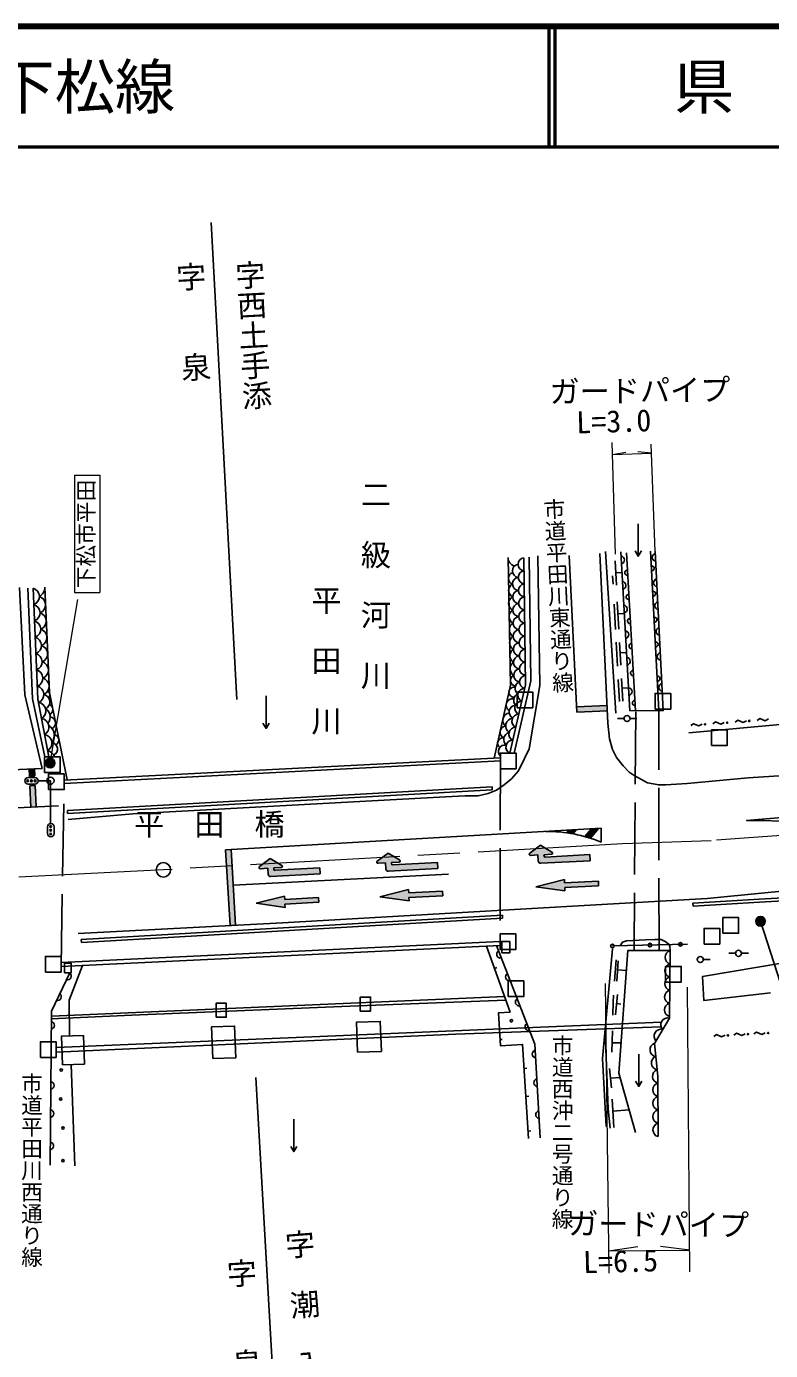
# Model space of a CAD drawing. Units: millimetres at full size, sheet at 1:1000; details may follow other scales. Extents: x 40000 to 680000, y 20000 to 380000.
# Drawn here: x 254392 to 316140, y 270118 to 380000 of the extents above; entities that cross this region are included whole.
import ezdxf
from ezdxf.enums import TextEntityAlignment as Align

# ---------------------------------------------------------------- set-up
doc = ezdxf.new("R2010")
doc.units = ezdxf.units.MM
doc.header["$LTSCALE"] = 1000
doc.linetypes.add('CHAIN', pattern=[18.5, 12, -1.5, 3.5, -1.5])
doc.linetypes.add('DASHED', pattern=[7.5, 6, -1.5])
for name, color, linetype, lineweight in [('M-BGD', 7, 'Continuous', 25), ('M-BMK', 2, 'CHAIN', 13), ('M-BMK-ROW', 30, 'Continuous', 25), ('M-BMK-SRVR', 3, 'Continuous', 25), ('M-STR-HTXT', 7, 'Continuous', 13), ('M-STR-STR1', 1, 'Continuous', 25), ('M-STR-STRC', 7, 'Continuous', 25), ('M-TTL', 2, 'Continuous', 13), ('M-TTL-LINE', 7, 'Continuous', 50)]:
    doc.layers.add(name, color=color, linetype=linetype, lineweight=lineweight)
doc.layers.add('M-BMK-HTXT', color=7, linetype='Continuous')
doc.layers.add('M-TTL-TXT', color=7, linetype='Continuous')
doc.styles.add('@ＭＳ ゴシック', font='')
doc.styles.add('ＭＳ ゴシック', font='')
doc.styles.get('@ＭＳ ゴシック').set_extended_font_data('@MS Gothic')
doc.styles.get('ＭＳ ゴシック').set_extended_font_data('MS Gothic')

msp = doc.modelspace()

# ---------------------------------------------------------------- hatches: boundary and pattern name
at = {"layer": 'M-STR-STRC'}
for points in [[(302577, 323651), (300050, 323530), (300072, 323081), (302599, 323202)], [(256695, 319088, 1), (256020, 318658, 0.41421), (256573, 318536, 0.41421)], [(255058, 318402), (254609, 318381), (254636, 317787), (255086, 317808)], [(255123, 316996), (254674, 316975), (254756, 315208), (255205, 315229)], [(300029, 313351), (299408, 313315), (299214, 313087, -0.0111), (299733, 313002)], [(301892, 313458), (301271, 313422), (300719, 312773, -0.01039), (301190, 312632)], [(271000, 310304), (271449, 310329), (271370, 311703), (270921, 311677)], [(284188, 310588), (283569, 310556), (283504, 310736, 0.74206), (283569, 310556), (283504, 310736), (284395, 311400), (285352, 310833), (285306, 310647, 0.74206), (285352, 310833), (285306, 310647), (284687, 310615), (284692, 310515), (284797, 310420, -0.41421), (284692, 310515), (284797, 310420), (288498, 310616), (288525, 310116), (284424, 309900), (284214, 310089, 0.41388), (284424, 309900), (284214, 310089)], [(296841, 311242), (296222, 311209), (296157, 311389, 0.74206), (296222, 311209), (296157, 311389), (297049, 312054), (298005, 311487), (297959, 311301, 0.74206), (298005, 311487), (297959, 311301), (297340, 311268), (297346, 311168), (297451, 311074, -0.41421), (297346, 311168), (297451, 311074), (301152, 311269), (301178, 310770), (297078, 310553), (296867, 310742, 0.41388), (297078, 310553), (296867, 310742)], [(271732, 305418), (271283, 305395), (271000, 310304), (271449, 310329)], [(274419, 310137), (273800, 310104), (273735, 310284, 0.74206), (273800, 310104), (273735, 310284), (274626, 310949), (275583, 310382), (275537, 310196, 0.74206), (275583, 310382), (275537, 310196), (274918, 310163), (274924, 310063), (275029, 309969, -0.41421), (274924, 310063), (275029, 309969), (278730, 310164), (278756, 309665), (274656, 309448), (274445, 309637, 0.41388), (274656, 309448), (274445, 309637)], [(299065, 308533), (301872, 308686), (301851, 309083), (299044, 308930), (299029, 309204), (296661, 308601), (299080, 308258)], [(275845, 307162), (278652, 307315), (278631, 307712), (275824, 307559), (275809, 307834), (273441, 307230), (275860, 306888)], [(286134, 307703), (288941, 307856), (288920, 308253), (286113, 308100), (286098, 308375), (283730, 307771), (286149, 307429)], [(315646, 305953, 0.41421), (315094, 306075, 0.41421), (314971, 305523, 0.41421), (315524, 305401, 0.41421)]]:
    msp.add_hatch(color=256, dxfattribs=at).paths.add_polyline_path(points)

# ---------------------------------------------------------------- linework, layer by layer
at = {"layer": 'M-BGD'}
for p, q in [((303302, 323005), (302436, 336415)), ((303714, 336410), (304474, 323215)), ((304945, 323216), (304176, 336320)), ((305168, 336034), (305420, 336472)), ((306179, 336454), (306858, 323223)), ((303348, 333644), (303238, 335667)), ((303074, 333724), (303037, 334417)), ((303812, 334699), (303292, 334671)), ((303279, 329954), (303165, 332067)), ((303547, 329983), (303424, 332247)), ((304010, 331272), (303478, 331243)), ((303445, 326915), (303337, 328894)), ((303709, 327003), (303606, 328886)), ((304196, 328049), (303654, 328019)), ((303604, 323991), (303505, 325806)), ((303872, 323997), (303769, 325901)), ((304365, 325115), (303813, 325085)), ((274272, 321748), (274524, 322186)), ((303981, 322567), (303431, 322567)), ((304481, 322567), (305048, 322567)), ((257521, 317162), (293719, 319043)), ((293027, 316909), (257791, 314934)), ((293041, 316659), (257805, 314685)), ((293041, 316659), (293027, 316909)), ((257805, 314685), (257791, 314934)), ((309707, 307000), (309692, 307249)), ((293889, 306242), (258930, 304234)), ((293903, 305993), (258944, 303984)), ((293903, 305993), (293889, 306242)), ((257257, 302312), (293694, 304074)), ((258944, 303984), (258930, 304234)), ((303019, 303692), (309256, 303836)), ((303337, 302551), (303201, 300766)), ((303507, 302466), (303372, 300762)), ((310558, 302566), (311125, 302566)), ((313232, 303081), (312682, 303081)), ((313732, 303081), (314300, 303081)), ((259027, 302063), (257936, 299191)), ((293425, 301898), (293228, 301827)), ((304182, 301659), (303448, 301717)), ((294057, 299504), (256455, 297878)), ((257936, 299191), (257961, 296222)), ((303428, 299663), (303276, 297985)), ((303718, 298872), (303359, 298904)), ((293880, 295936), (293711, 295925)), ((303013, 296661), (302971, 294867)), ((303740, 295643), (302989, 295661)), ((258416, 285450), (258099, 293852)), ((295911, 293545), (295688, 293531)), ((302785, 293525), (302936, 291908)), ((302861, 292717), (303661, 292766)), ((305199, 292031), (305452, 292468)), ((296071, 291221), (295836, 291206)), ((302985, 290969), (303137, 288629)), ((303049, 289977), (304415, 290083)), ((296260, 288338), (296019, 288323)), ((276578, 286621), (276831, 287058))]:
    msp.add_line(p, q, dxfattribs=at)
at = {"layer": 'M-BGD', "linetype": 'DASHED'}
for p, q in [((304952, 323111), (304819, 303322)), ((306895, 303308), (306858, 323223))]:
    msp.add_line(p, q, dxfattribs=at)
at = {"layer": 'M-BGD'}
for points in [[(305168, 338729), (305168, 336034), (304915, 336472)], [(306568, 336431), (307233, 323225), (304474, 323215)], [(293202, 319274), (294555, 325338), (294359, 335925)], [(295673, 335912), (295805, 325365), (294506, 319693)], [(294863, 319693), (296260, 325687), (296097, 335971)], [(255907, 319385), (254900, 324206), (254491, 333384)], [(256234, 319385), (255341, 324164), (254945, 333374)], [(257766, 317471), (256905, 321710), (256290, 324738), (255907, 333469)], [(274272, 324443), (274272, 321748), (274019, 322186)], [(347544, 323378), (338118, 323304), (328060, 322805), (317541, 322115), (309352, 321382)], [(310470, 322102), (310185, 321956), (309750, 322138), (309529, 321975)], [(312306, 322245), (312021, 322099), (311586, 322282), (311364, 322118)], [(314142, 322389), (313857, 322243), (313422, 322425), (313200, 322262)], [(315978, 322532), (315693, 322386), (315258, 322569), (315036, 322405)], [(322119, 307975), (315203, 307575), (312470, 307413), (309692, 307249)], [(322134, 307725), (315217, 307326), (312485, 307164), (309707, 307000)], [(296059, 287702), (295562, 295519), (293744, 295403), (293570, 298143), (294521, 298203), (292568, 303677)], [(297021, 287771), (296585, 295555), (293394, 303717)], [(302513, 288708), (302209, 294343), (303026, 303451)], [(304938, 288223), (303555, 293140), (304305, 303326), (307820, 303302)], [(303672, 303707), (303849, 304005), (304195, 304114), (305772, 304209), (306536, 304229), (307062, 304232), (307385, 304055), (307728, 303801), (307798, 303653), (307820, 303302)], [(306806, 287866), (306785, 292876), (306499, 295590), (307748, 297687), (307820, 303302)], [(316151, 299800), (310600, 299179), (310482, 301149), (319666, 302696)], [(256365, 285493), (256457, 298286), (257977, 301452)], [(294167, 299196), (281224, 298697), (263125, 297955), (256453, 297635)], [(303112, 299603), (303068, 299032), (303042, 297942)], [(256853, 295262), (276100, 296056), (297717, 296969), (307078, 297364)], [(307054, 296994), (289985, 296373), (267221, 295351), (256853, 294891)], [(302839, 288580), (302660, 290184), (302411, 296595)], [(312373, 296293), (312085, 296152), (311654, 296342), (311429, 296183)], [(314039, 296395), (313752, 296254), (313321, 296444), (313096, 296284)], [(315706, 296496), (315419, 296355), (314987, 296545), (314763, 296386)], [(305199, 294726), (305199, 292031), (304947, 292468)], [(276578, 289316), (276578, 286621), (276326, 287058)]]:
    msp.add_lwpolyline(points, dxfattribs=at)
for points in [[(295106, 323461), (296406, 323461), (296406, 324761), (295106, 324761)], [(306557, 323348), (307857, 323348), (307857, 324648), (306557, 324648)], [(311242, 320319), (312542, 320319), (312542, 321619), (311242, 321619)], [(255895, 318085), (257195, 318085), (257195, 319385), (255895, 319385)], [(293719, 318393), (295019, 318393), (295019, 319693), (293719, 319693)], [(256221, 316673), (257521, 316673), (257521, 317973), (256221, 317973)], [(312184, 304745), (313484, 304745), (313484, 306045), (312184, 306045)], [(293694, 303386), (294994, 303386), (294994, 304686), (293694, 304686)], [(310629, 303849), (311929, 303849), (311929, 305149), (310629, 305149)], [(293832, 303130), (294502, 303130), (294502, 304074), (293832, 304074)], [(255957, 301523), (257257, 301523), (257257, 302823), (255957, 302823)], [(257552, 301452), (258092, 301452), (258092, 302268), (257552, 302268)], [(307430, 300693), (308730, 300693), (308730, 301993), (307430, 301993)], [(294367, 299488), (295667, 299488), (295667, 300788), (294367, 300788)], [(270121, 297777), (270977, 297777), (270977, 298933), (270121, 298933)], [(282094, 298294), (282949, 298294), (282949, 299449), (282094, 299449)], [(269844, 294348), (271755, 294420), (271656, 297039), (269745, 296967)], [(281866, 294867), (283851, 294942), (283757, 297437), (281772, 297362)], [(255553, 294448), (256853, 294448), (256853, 295748), (255553, 295748)], [(257380, 293825), (259206, 293894), (259116, 296265), (257291, 296196)]]:
    msp.add_lwpolyline(points, close=True, dxfattribs=at)
for centre, radius in [((304231, 322567), 250), ((310704, 322082), 50), ((312539, 322225), 50), ((314375, 322369), 50), ((303019, 303692), 150), ((306137, 303764), 150), ((308666, 303823), 150), ((313482, 303081), 250), ((310308, 302566), 250), ((294641, 297481), 100), ((312606, 296269), 50), ((314273, 296371), 50), ((315939, 296472), 50), ((257273, 293389), 100), ((257230, 290997), 100), ((257412, 288584), 100), ((257412, 285878), 100)]:
    msp.add_circle(centre, radius, dxfattribs=at)
for centre, radius, start, end in [((306647, 335947), 318, 102.77083, 262.98856), ((295061, 335914), 702, 179.13876, 256.74364), ((295262, 334822), 546, 97.05994, 264.3786), ((295740, 335370), 546, 97.05994, 264.3786), ((303699, 335719), 318, 283.1888, 83.40653), ((306284, 335033), 203, 263.97553, 101.89892), ((294868, 334200), 482, 105.49117, 253.31534), ((295275, 333738), 546, 97.05994, 264.3786), ((295754, 334286), 546, 97.05994, 264.3786), ((304241, 334669), 203, 84.39795, 282.32133), ((306753, 333843), 318, 102.77083, 262.98856), ((254744, 332687), 715, 291.18318, 73.73864), ((255036, 333448), 871, 299.0795, 1.3666), ((295015, 333196), 607, 118.06922, 243.3739), ((295289, 332653), 546, 97.05994, 264.3786), ((295767, 333202), 546, 97.05994, 264.3786), ((303820, 333617), 318, 283.1888, 83.40653), ((306392, 332928), 203, 263.97553, 101.89892), ((254803, 331333), 715, 291.18318, 73.73864), ((255254, 332000), 717, 291.61181, 73.31002), ((294994, 332105), 596, 114.8483, 245.48724), ((295292, 331570), 546, 97.05994, 264.3786), ((295781, 332117), 546, 97.05994, 264.3786), ((303933, 331650), 318, 283.1888, 83.40653), ((304360, 332650), 203, 84.39795, 282.32133), ((306849, 331934), 318, 102.77083, 262.98856), ((255314, 330646), 717, 291.48753, 73.43429), ((295072, 331027), 627, 121.32036, 241.21864), ((295316, 330484), 546, 97.05994, 264.3786), ((295794, 331033), 546, 97.05994, 264.3786), ((304477, 330653), 203, 84.39795, 282.32133), ((306503, 330763), 203, 263.97553, 101.89892), ((254861, 329979), 715, 291.18318, 73.73864), ((255374, 329292), 716, 291.36345, 73.55837), ((295091, 329943), 624, 120.92409, 240.51903), ((295330, 329400), 546, 97.05994, 264.3786), ((295808, 329948), 546, 97.05994, 264.3786), ((304056, 329526), 318, 283.1888, 83.40653), ((306957, 329797), 318, 102.77083, 262.98856), ((254919, 328625), 715, 291.18318, 73.73864), ((255433, 327938), 716, 291.23956, 73.68226), ((295117, 328862), 633, 121.76889, 239.66968), ((295343, 328315), 546, 97.05994, 264.3786), ((295822, 328864), 546, 97.05994, 264.3786), ((304599, 328573), 203, 84.39795, 282.32133), ((306607, 328725), 203, 263.97553, 101.89892), ((254977, 327271), 715, 291.18318, 73.73864), ((295146, 327774), 638, 123.07081, 238.37231), ((295357, 327231), 546, 97.05994, 264.3786), ((295835, 327779), 546, 97.05994, 264.3786), ((304183, 327317), 318, 283.1888, 83.40653), ((307061, 327723), 318, 102.77083, 262.98856), ((255035, 325917), 715, 291.18318, 73.73864), ((255493, 326585), 715, 291.11587, 73.80596), ((295172, 326693), 647, 123.83138, 237.60716), ((295370, 326147), 546, 97.05994, 264.3786), ((295849, 326695), 546, 97.05994, 264.3786), ((304730, 326341), 203, 84.39795, 282.32133), ((255553, 325231), 714, 292.58533, 73.93928), ((294993, 325727), 445, 112.16882, 268.15846), ((295491, 325083), 550, 108.48413, 234.66178), ((295869, 325605), 552, 97.63427, 256.24291), ((306753, 325884), 203, 263.97553, 101.89892), ((307190, 325152), 318, 102.77083, 262.98856), ((255112, 324558), 715, 292.85616, 75.29018), ((255718, 323944), 617, 294.77723, 79.81305), ((256033, 324536), 292, 308.92019, 70.29565), ((294726, 323687), 529, 77.16833, 239.62134), ((294854, 324755), 420, 77.17171, 274.44498), ((295473, 324075), 642, 118.77446, 218.27615), ((295722, 324505), 564, 88.45106, 244.96208), ((304328, 324800), 318, 283.1888, 83.40653), ((255288, 323191), 715, 299.37628, 81.8103), ((255594, 322706), 778, 318.10897, 60.51065), ((256108, 323313), 462, 300.61346, 65.62996), ((295017, 323108), 571, 94.79496, 240.43534), ((295476, 323430), 564, 89.2244, 244.96208), ((304876, 323852), 203, 84.39795, 282.32133), ((255537, 321859), 715, 299.37628, 81.8103), ((255717, 321165), 977, 323.18949, 57.63668), ((256279, 322195), 519, 296.86736, 79.63256), ((294516, 322430), 596, 96.18676, 234.19043), ((294841, 321946), 673, 99.07017, 233.52926), ((295237, 322354), 564, 89.2244, 244.96208), ((255786, 320528), 715, 299.37628, 81.8103), ((256637, 320791), 446, 296.11892, 82.87004), ((293933, 320516), 445, 79.57743, 232.74542), ((294209, 321432), 516, 94.55239, 247.77621), ((294609, 320817), 611, 106.01561, 228.26989), ((294991, 321279), 564, 89.2244, 244.96208), ((256035, 319196), 715, 15.29881, 81.8103), ((256410, 320034), 553, 297.06675, 80.68656), ((294093, 319829), 544, 78.40429, 226.49278), ((294744, 320204), 564, 89.2244, 244.96208), ((293731, 303006), 318, 121.24524, 281.46297), ((307975, 302745), 579, 105.49035, 253.03044), ((307961, 301653), 579, 105.49035, 253.03044), ((257792, 301194), 318, 254.25454, 54.47227), ((294465, 301130), 318, 121.24524, 281.46297), ((307947, 300562), 579, 105.49035, 253.03044), ((307933, 299471), 579, 105.49035, 253.03044), ((256966, 299472), 318, 254.25454, 54.47227), ((295283, 299037), 318, 121.24524, 281.46297), ((307919, 298380), 579, 105.49035, 253.03044), ((256394, 297105), 318, 279.47806, 79.69579), ((296087, 296980), 318, 121.24524, 281.46297), ((307054, 296207), 579, 75.44967, 222.98976), ((307613, 297144), 579, 75.44967, 222.98976), ((306716, 295074), 579, 112.24546, 259.78555), ((296686, 294728), 318, 103.09402, 263.31176), ((306830, 293989), 579, 112.24546, 259.78555), ((306919, 292874), 579, 109.35438, 256.89448), ((256358, 292117), 318, 279.47806, 79.69579), ((296820, 292348), 318, 103.09402, 263.31176), ((306952, 291755), 579, 106.42687, 253.96696), ((306955, 290644), 579, 106.42687, 253.96696), ((256342, 289778), 318, 279.47806, 79.69579), ((296968, 289693), 318, 103.09402, 263.31176), ((306959, 289533), 579, 106.42687, 253.96696), ((306963, 288422), 578, 106.38802, 254.286), ((256322, 287092), 318, 279.47806, 79.69579)]:
    msp.add_arc(centre, radius, start, end, dxfattribs=at)
at = {"layer": 'M-BMK'}
msp.add_lwpolyline([(323635, 313329), (311220, 312426), (303846, 312177), (284963, 311085), (265755, 310010), (252192, 309328), (231107, 308212), (202489, 306445)], dxfattribs=at)
at = {"layer": 'M-BMK-ROW'}
for p, q in [((271841, 324154), (269706, 363731)), ((275219, 261687), (273423, 292764))]:
    msp.add_line(p, q, dxfattribs=at)
at = {"layer": 'M-BMK-SRVR'}
msp.add_circle((265755, 310010), 600, dxfattribs=at)
at = {"layer": 'M-STR-HTXT'}
for p, q in [((303281, 336217), (302988, 345477)), ((306568, 336431), (306226, 345344)), ((303019, 344476), (304140, 344677)), ((303019, 344476), (306255, 344600)), ((306255, 344600), (305139, 344713)), ((258383, 342769), (260469, 342769)), ((258383, 342769), (258383, 333024)), ((260469, 342769), (260469, 333024)), ((258383, 333024), (260469, 333024)), ((256358, 318873), (258653, 332439)), ((302425, 300573), (302731, 276525)), ((309453, 276639), (309264, 300267)), ((302707, 278386), (305136, 278747)), ((302707, 278386), (309438, 278440)), ((309438, 278440), (307004, 278762))]:
    msp.add_line(p, q, dxfattribs=at)
at = {"layer": 'M-STR-STR1'}
for p, q in [((293719, 319301), (257521, 317459)), ((293694, 303732), (257257, 301978))]:
    msp.add_line(p, q, dxfattribs=at)
at = {"layer": 'M-STR-STR1', "linetype": 'DASHED'}
for p, q in [((293719, 319301), (293694, 304074)), ((257257, 301978), (257521, 317459))]:
    msp.add_line(p, q, dxfattribs=at)
at = {"layer": 'M-STR-STRC'}
for p, q in [((300072, 323081), (299429, 336102)), ((300050, 323530), (302577, 323651)), ((300072, 323081), (302599, 323202)), ((247416, 318048), (255703, 318432)), ((254525, 317677), (255075, 317677)), ((254608, 318390), (254636, 317787)), ((254636, 317787), (255086, 317808)), ((255058, 318411), (255086, 317808)), ((255075, 317127), (254525, 317127)), ((254674, 316975), (255123, 316996)), ((254674, 316975), (254756, 315208)), ((255123, 316996), (255205, 315229)), ((290794, 316138), (289172, 316071)), ((244297, 314724), (257053, 315314)), ((256129, 313024), (256129, 313574)), ((256679, 313574), (256679, 313024)), ((302092, 313469), (270921, 311677)), ((299214, 313087), (299408, 313315)), ((299733, 313002), (300029, 313351)), ((300719, 312773), (301271, 313422)), ((301190, 312632), (301892, 313458)), ((302084, 312303), (302092, 313469)), ((270921, 311677), (271283, 305395)), ((271370, 311703), (271732, 305421)), ((284395, 311400), (283504, 310736)), ((285352, 310833), (284395, 311400)), ((297049, 312054), (296157, 311389)), ((296222, 311209), (296841, 311242)), ((296867, 310742), (296841, 311242)), ((298005, 311487), (297049, 312054)), ((297340, 311268), (297959, 311301)), ((297346, 311168), (297340, 311268)), ((301152, 311269), (297451, 311074)), ((301178, 310770), (301152, 311269)), ((274626, 310949), (273735, 310284)), ((273800, 310104), (274419, 310137)), ((274445, 309637), (274419, 310137)), ((275583, 310382), (274626, 310949)), ((274918, 310163), (275537, 310196)), ((274924, 310063), (274918, 310163)), ((278730, 310164), (275029, 309969)), ((278756, 309665), (278730, 310164)), ((283569, 310556), (284188, 310588)), ((284214, 310089), (284188, 310588)), ((288525, 310116), (284424, 309900)), ((284687, 310615), (285306, 310647)), ((284692, 310515), (284687, 310615)), ((288498, 310616), (284797, 310420)), ((288525, 310116), (288498, 310616)), ((301178, 310770), (297078, 310553)), ((271541, 308733), (289424, 309664)), ((278756, 309665), (274656, 309448)), ((296661, 308601), (299029, 309204)), ((299044, 308930), (299029, 309204)), ((301851, 309083), (299044, 308930)), ((301851, 309083), (301872, 308686)), ((273441, 307230), (275809, 307834)), ((275824, 307559), (275809, 307834)), ((278631, 307712), (275824, 307559)), ((278631, 307712), (278652, 307315)), ((283730, 307771), (286098, 308375)), ((286149, 307429), (283730, 307771)), ((286113, 308100), (286098, 308375)), ((288920, 308253), (286113, 308100)), ((288941, 307856), (286134, 307703)), ((286149, 307429), (286134, 307703)), ((288920, 308253), (288941, 307856)), ((299080, 308258), (296661, 308601)), ((301872, 308686), (299065, 308533)), ((299080, 308258), (299065, 308533)), ((275860, 306888), (273441, 307230)), ((278652, 307315), (275845, 307162)), ((275860, 306888), (275845, 307162)), ((315309, 305738), (324171, 278182))]:
    msp.add_line(p, q, dxfattribs=at)
for points in [[(320705, 318073), (314287, 317650), (309214, 317180), (307452, 317056), (306869, 317054), (305942, 317232), (305171, 317636), (304916, 317770), (304417, 318125), (303907, 318634), (303358, 319345), (303014, 319999), (302781, 320876), (302648, 322185), (301973, 336273)], [(290794, 316138), (291870, 316165), (292706, 316334), (293396, 316621), (294035, 317075), (294639, 317571), (295214, 318232), (295717, 319253), (296106, 320041), (297009, 325318), (296825, 336062)], [(255703, 318432), (254266, 324546), (253799, 333432)], [(256398, 313849), (256377, 317408), (255350, 317402)], [(289172, 316071), (263219, 314658), (257848, 314190)], [(316911, 314042), (315551, 314094), (314156, 314103), (317425, 314382)], [(258672, 304736), (275634, 305622), (290091, 306439), (301632, 307107), (310892, 307639), (317071, 308240)]]:
    msp.add_lwpolyline(points, dxfattribs=at)
for centre, radius in [((256358, 318873), 400), ((256377, 317408), 300), ((254492, 317399), 75), ((254802, 317399), 75), ((255112, 317399), 75), ((256401, 313606), 75), ((256401, 313296), 75), ((256401, 312986), 75), ((315309, 305738), 400)]:
    msp.add_circle(centre, radius, dxfattribs=at)
for centre, radius, start, end in [((254525, 317402), 275, 89.99999, 179.99999), ((255075, 317402), 275, 359.99999, 89.99999), ((254525, 317402), 275, 179.99999, 269.99999), ((255075, 317402), 275, 269.99999, 359.99999), ((256404, 313574), 275, 89.99999, 179.99999), ((256404, 313574), 275, 359.99999, 89.99999), ((297556, 301378), 11826, 67.48822, 90.40304), ((256404, 313024), 275, 179.99999, 269.99999), ((256404, 313024), 275, 269.99999, 359.99999), ((296217, 311309), 100, 126.71214, 273.02207), ((297446, 311174), 100, 183.02207, 273.02207), ((297954, 311401), 100, 273.02207, 59.332), ((273795, 310204), 100, 126.71214, 273.02207), ((275023, 310068), 100, 183.02207, 273.02207), ((275532, 310296), 100, 273.02207, 59.332), ((283564, 310655), 100, 126.71214, 273.02207), ((284414, 310099), 200, 183.08642, 273.02207), ((284792, 310520), 100, 183.02207, 273.02207), ((285301, 310747), 100, 273.02207, 59.332), ((297067, 310753), 200, 183.08642, 273.02207), ((274645, 309648), 200, 183.08642, 273.02207)]:
    msp.add_arc(centre, radius, start, end, dxfattribs=at)
at = {"layer": 'M-TTL', "lineweight": 140}
msp.add_line((680000, 380000), (40000, 380000), dxfattribs=at)
at = {"layer": 'M-TTL-LINE'}
for p, q in [((297750, 380000), (297750, 370000)), ((298250, 380000), (298250, 370000)), ((40000, 370000), (680000, 370000))]:
    msp.add_line(p, q, dxfattribs=at)

# ---------------------------------------------------------------- texts
at = {"layer": 'M-BMK-HTXT', "style": '@ＭＳ ゴシック'}
for s, height, rotation, p in [('字西土手添', 1833, 273.087, (271406, 360541)), ('字\u3000\u3000泉', 1833, 273.087, (266502, 360405)), ('二\u3000級\u3000河\u3000川', 1833, 270, (281890, 342428)), ('市道平田川東通り線', 1320, 272.824, (297087, 340794)), ('平\u3000田\u3000川', 1833, 270, (277784, 333645)), ('市道西沖二号通り線', 1320, 270, (297809, 296348)), ('市道平田川西通り線', 1320, 270, (253770, 293187)), ('字\u3000潮\u3000入', 1833, 274.554, (275508, 280067)), ('字\u3000\u3000泉', 1833, 273.307, (270695, 277706))]:
    msp.add_text(s, height=height, rotation=rotation, dxfattribs=at).set_placement(p, align=Align.BOTTOM_LEFT)
at = {"layer": 'M-BMK-HTXT', "style": 'ＭＳ ゴシック'}
msp.add_text('平\u3000田\u3000橋', height=1833, dxfattribs=at).set_placement((263316, 312320), align=Align.BOTTOM_LEFT)
at = {"layer": 'M-STR-HTXT', "style": 'ＭＳ ゴシック'}
for s, height, rotation, p in [('ガードパイプ', 1833, 0.723, (297823, 348219)), ('L=3.0', 1833, 1.818, (300060, 345671)), ('下松市平田', 1320, 90, (260393, 333378)), ('ガードパイプ', 1833, 359.397, (299337, 279206)), ('L=6.5', 1833, 1.507, (300615, 275981))]:
    msp.add_text(s, height=height, rotation=rotation, dxfattribs=at).set_placement(p, align=Align.BOTTOM_LEFT)
at = {"layer": 'M-TTL-TXT', "style": 'ＭＳ ゴシック'}
msp.add_text('一般県道\u3000徳山下松線', height=3666, dxfattribs=at).set_placement((216734, 375000), align=Align.MIDDLE_LEFT)
msp.add_text('県\u3000名', height=3666, dxfattribs=at).set_placement((315625, 375000), align=Align.MIDDLE_CENTER)

doc.saveas('drawing.dxf')
